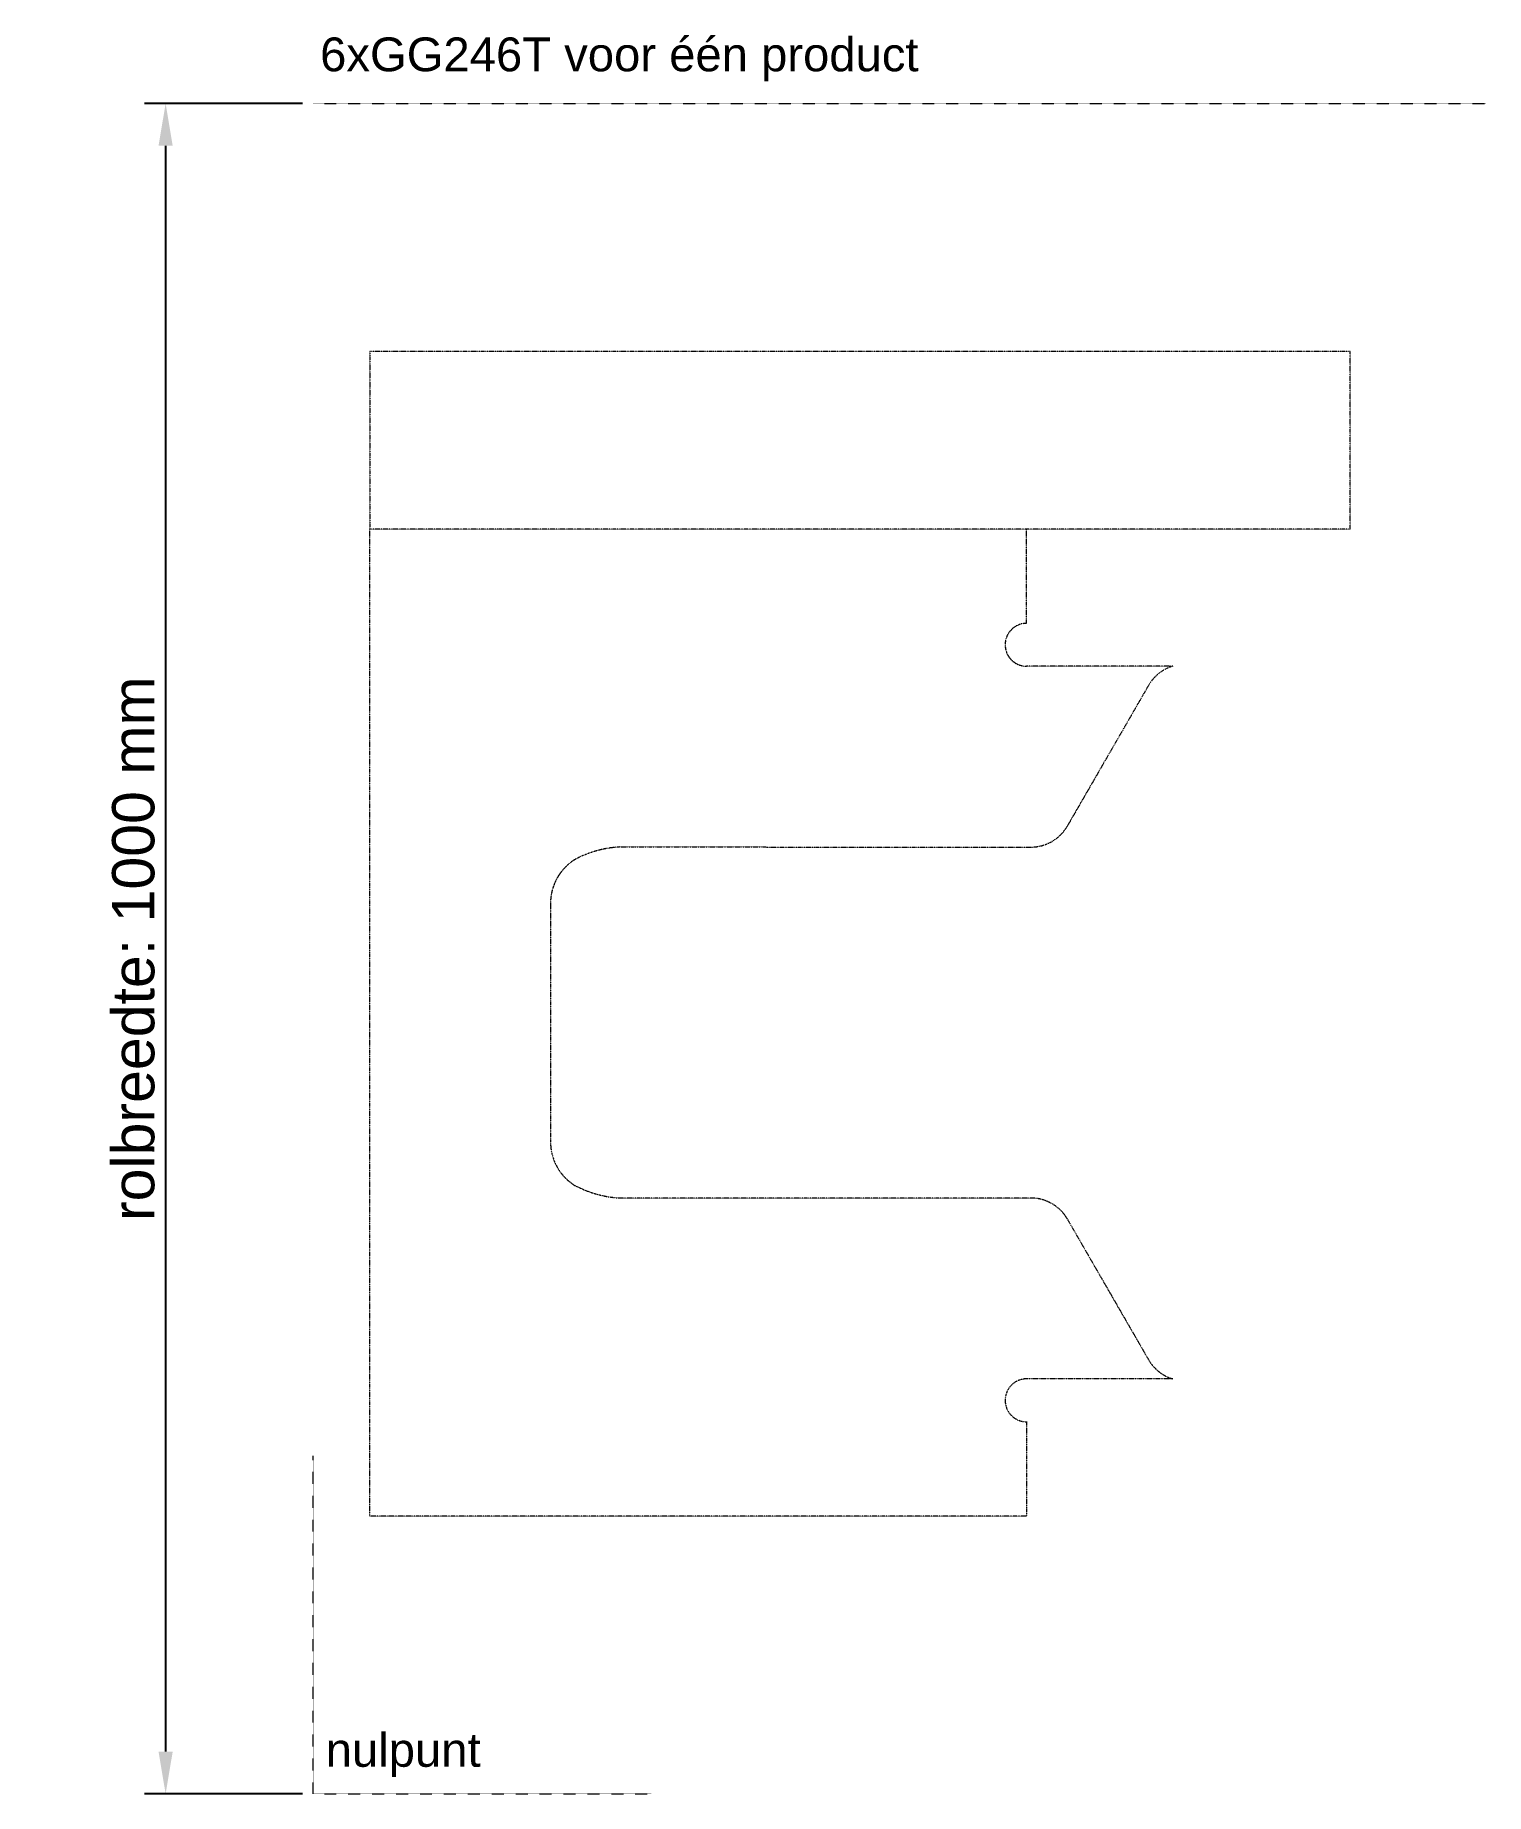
# Model space of a CAD drawing. Header units: millimetres. Extents: x -164 to 694, y 0 to 1040.
import ezdxf

# ---------------------------------------------------------------- set-up
doc = ezdxf.new("R2010")
doc.units = ezdxf.units.MM
doc.linetypes.add('HIDDEN', pattern=[0.2, 0.1, -0.1])
doc.linetypes.add('PHANTOM', pattern=[0.8, 0.45, -0.05, 0.1, -0.05, 0.1, -0.05])
doc.layers.get('Defpoints').update_dxf_attribs({"lineweight": 13})
for name, color, linetype, lineweight in [('1', 1, 'PHANTOM', 13), ('2', 2, 'PHANTOM', 13), ('dim', 5, 'Continuous', 13), ('hulp', 254, 'HIDDEN', 13)]:
    doc.layers.add(name, color=color, linetype=linetype, lineweight=lineweight)
doc.styles.get("Standard").update_dxf_attribs({"font": 'arial.ttf'})
doc.dimstyles.new('ISO-25 groot', dxfattribs={"dimscale": 10, "dimtxt": 2.5, "dimasz": 2.5, "dimexe": 1.25, "dimexo": 0.625, "dimtad": 1, "dimdec": 0, "dimtxsty": 'Standard', "dimcen": 2.5, "dimadec": 0, "dimazin": 0, "dimtfac": 1, "dimtdec": 0, "dimtmove": 0, "dimatfit": 3, "dimfxl": 1, "dimarcsym": 0})

# ---------------------------------------------------------------- blocks, each defined once
blk = doc.blocks.new('*D1')
at = {"layer": 'Defpoints', "color": 0, "transparency": 16777216}
for p in [(0, 1000), (-87.2, 0), (0, 0)]:
    blk.add_point(p, dxfattribs=at)
at = {"layer": 'dim', "color": 0, "lineweight": -2, "transparency": 16777216}
for p, q in [((-6.2, 1000), (-99.7, 1000)), ((-87.2, 975), (-87.2, 25)), ((-6.2, 0), (-99.7, 0))]:
    blk.add_line(p, q, dxfattribs=at)
at = {"layer": 'dim', "color": 0, "transparency": 16777216}
for points in [[(-91.4, 975), (-83, 975), (-87.2, 1000)], [(-91.4, 25), (-83, 25), (-87.2, 0)]]:
    blk.add_solid(points, dxfattribs=at)
at = {"layer": 'dim', "color": 0, "transparency": 16777216, "insert": (-106.2, 500), "char_height": 25, "attachment_point": 5, "rotation": 90}
blk.add_mtext('rolbreedte: 1000 mm', dxfattribs=at)

msp = doc.modelspace()

# ---------------------------------------------------------------- linework, layer by layer
at = {"layer": '1'}
for p, q in [((33.6, 164.3), (33.6, 748.3)), ((422.2, 692.5), (422.2, 748.3)), ((508.7, 667.2), (422.2, 667.2)), ((494.3, 655.7), (446.3, 572.6)), ((181.3, 560.2), (424.7, 560.1)), ((140.5, 526.8), (140.5, 385.8)), ((424.7, 352.5), (181.3, 352.5)), ((446.3, 340), (494.3, 256.9)), ((508.7, 245.5), (422.2, 245.5)), ((422.2, 220.2), (422.2, 164.3)), ((422.2, 164.3), (33.6, 164.3))]:
    msp.add_line(p, q, dxfattribs=at)
for centre, radius, start, end in [((422.2, 679.8), 12.7, 90, 270), ((515.9, 643.2), 25, 106.7797, 149.9948), ((424.7, 585.1), 25, 269.9947, 329.9948), ((171, 526.8), 30.5, 120, 182.388), ((185.3, 495.1), 65.2, 93.5447, 116.9768), ((171, 385.8), 30.5, 177.612, 240), ((185.3, 417.6), 65.2, 243.0232, 266.4553), ((424.7, 327.5), 25, 30, 90), ((515.9, 269.4), 25, 210, 253.2203), ((422.2, 232.8), 12.7, 90, 270)]:
    msp.add_arc(centre, radius, start, end, dxfattribs=at)
at = {"layer": '2'}
for p, q in [((613.6, 853.3), (33.6, 853.3)), ((33.6, 853.3), (33.6, 748.3)), ((613.6, 748.3), (613.6, 853.3)), ((613.6, 748.3), (33.6, 748.3))]:
    msp.add_line(p, q, dxfattribs=at)
at = {"layer": 'hulp'}
for p, q in [((0, 1000), (693.9, 1000)), ((0, 0), (0, 200)), ((0, 0), (200, 0))]:
    msp.add_line(p, q, dxfattribs=at)

# ---------------------------------------------------------------- texts
at = {"layer": 'dim'}
msp.add_text('nulpunt', height=20, dxfattribs=at).set_placement((7.5, 16))
at = {"layer": 'dim', "insert": (4.2, 1039.1), "char_height": 20, "attachment_point": 1}
msp.add_mtext_dynamic_manual_height_columns('6xGG246T voor één product', width=645.364, gutter_width=100, heights=[0], dxfattribs=at)

# ---------------------------------------------------------------- dimensions: what is measured, and where the dimension line sits
at = {"layer": 'dim'}
dim = msp.add_linear_dim(base=(-87.2, 0), p1=(0, 1000), p2=(0, 0), angle=90, text='rolbreedte: <> mm', dimstyle='ISO-25 groot', dxfattribs=at)
dim.commit()
dim.dimension.update_dxf_attribs({"geometry": '*D1', "text_midpoint": (-106.2, 500)})

doc.saveas('drawing.dxf')
